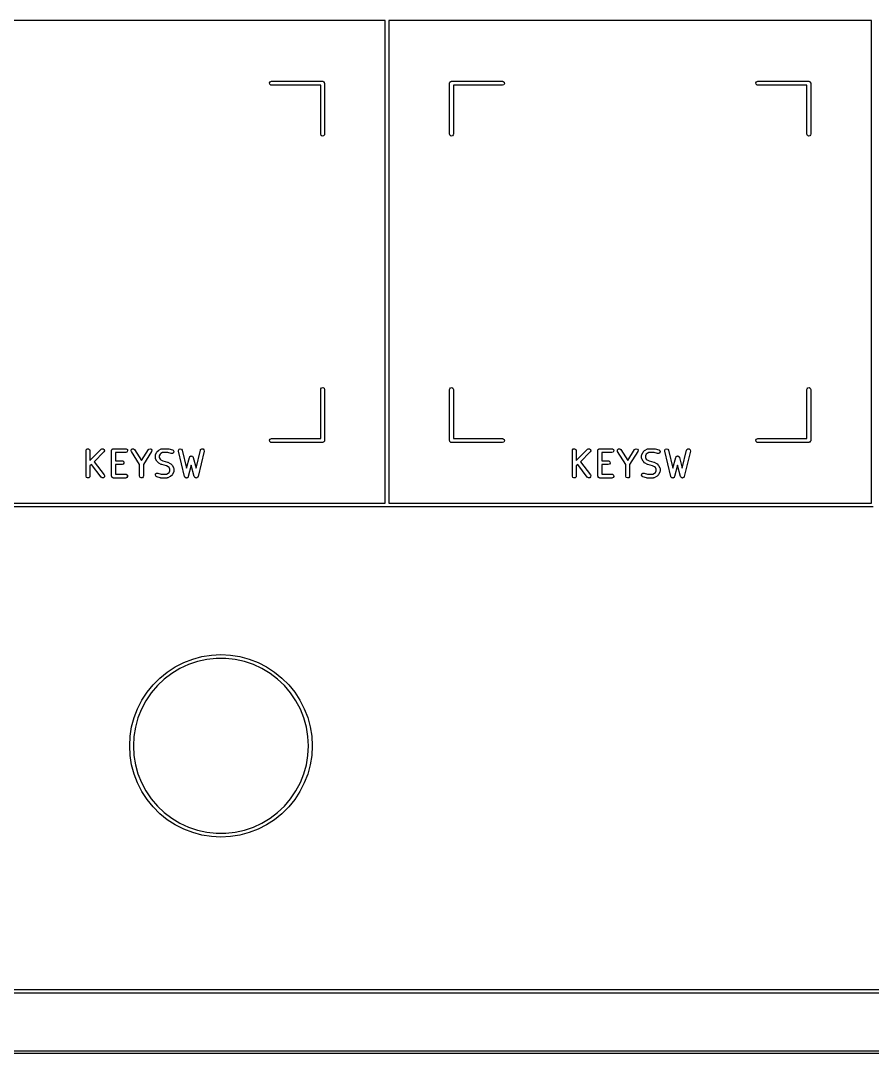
# Model space of a CAD drawing. Extents: x 382 to 810, y -162 to 0.
# Drawn here: x 605.56 to 638.93, y -161.91 to -121.45 of the extents above; entities that cross this region are included whole.
import ezdxf

# ---------------------------------------------------------------- set-up
doc = ezdxf.new("R2010")
doc.units = 0
doc.layers.add('BLACK', color=7, linetype='CONTINUOUS')

msp = doc.modelspace()

# ---------------------------------------------------------------- linework, layer by layer
at = {"layer": 'BLACK', "linetype": 'CONTINUOUS'}
for p, q in [((610.393, -121.449), (600.943, -121.449)), ((619.843, -121.449), (610.393, -121.449)), ((619.843, -140.349), (619.843, -121.449)), ((619.993, -121.449), (619.993, -140.349)), ((629.443, -121.449), (619.993, -121.449)), ((638.893, -121.449), (629.443, -121.449)), ((638.893, -140.349), (638.893, -121.449)), ((615.319, -123.886), (615.345, -123.842)), ((615.328, -123.937), (615.319, -123.886)), ((615.367, -123.97), (615.328, -123.937)), ((615.345, -123.842), (615.393, -123.824)), ((615.393, -123.974), (615.367, -123.97)), ((615.393, -123.824), (617.393, -123.824)), ((617.318, -123.974), (615.393, -123.974)), ((617.318, -125.899), (617.318, -123.974)), ((617.393, -123.824), (617.403, -123.826)), ((617.403, -123.826), (617.406, -123.826)), ((617.406, -123.826), (617.409, -123.827)), ((617.409, -123.827), (617.419, -123.829)), ((617.419, -123.829), (617.434, -123.842)), ((617.434, -123.842), (617.45, -123.851)), ((617.45, -123.851), (617.453, -123.858)), ((617.453, -123.858), (617.458, -123.862)), ((617.458, -123.862), (617.461, -123.881)), ((617.461, -123.881), (617.468, -123.899)), ((617.468, -123.899), (617.468, -125.899)), ((622.368, -123.899), (622.37, -123.89)), ((622.368, -125.899), (622.368, -123.899)), ((622.369, -123.886), (622.371, -123.884)), ((622.37, -123.89), (622.369, -123.886)), ((622.371, -123.884), (622.373, -123.874)), ((622.373, -123.874), (622.385, -123.859)), ((622.385, -123.859), (622.395, -123.842)), ((622.395, -123.842), (622.401, -123.84)), ((622.401, -123.84), (622.405, -123.835)), ((622.405, -123.835), (622.425, -123.831)), ((622.425, -123.831), (622.443, -123.824)), ((622.443, -123.824), (624.443, -123.824)), ((624.443, -123.974), (622.518, -123.974)), ((622.518, -123.974), (622.518, -125.899)), ((624.443, -123.824), (624.469, -123.829)), ((624.491, -123.957), (624.443, -123.974)), ((624.469, -123.829), (624.508, -123.862)), ((624.517, -123.913), (624.491, -123.957)), ((624.508, -123.862), (624.517, -123.913)), ((634.369, -123.886), (634.395, -123.842)), ((634.378, -123.937), (634.369, -123.886)), ((634.417, -123.97), (634.378, -123.937)), ((634.395, -123.842), (634.443, -123.824)), ((634.443, -123.974), (634.417, -123.97)), ((634.443, -123.824), (636.443, -123.824)), ((636.368, -123.974), (634.443, -123.974)), ((636.368, -125.899), (636.368, -123.974)), ((636.443, -123.824), (636.453, -123.826)), ((636.453, -123.826), (636.456, -123.826)), ((636.456, -123.826), (636.459, -123.827)), ((636.459, -123.827), (636.469, -123.829)), ((636.469, -123.829), (636.484, -123.842)), ((636.484, -123.842), (636.5, -123.851)), ((636.5, -123.851), (636.503, -123.858)), ((636.503, -123.858), (636.508, -123.862)), ((636.508, -123.862), (636.511, -123.881)), ((636.511, -123.881), (636.518, -123.899)), ((636.518, -123.899), (636.518, -125.899)), ((617.336, -125.948), (617.318, -125.899)), ((617.38, -125.973), (617.336, -125.948)), ((617.43, -125.964), (617.38, -125.973)), ((617.463, -125.925), (617.43, -125.964)), ((617.468, -125.899), (617.463, -125.925)), ((622.386, -125.948), (622.368, -125.899)), ((622.43, -125.973), (622.386, -125.948)), ((622.48, -125.964), (622.43, -125.973)), ((622.513, -125.925), (622.48, -125.964)), ((622.518, -125.899), (622.513, -125.925)), ((636.386, -125.948), (636.368, -125.899)), ((636.43, -125.973), (636.386, -125.948)), ((636.48, -125.964), (636.43, -125.973)), ((636.513, -125.925), (636.48, -125.964)), ((636.518, -125.899), (636.513, -125.925)), ((617.318, -135.899), (617.323, -135.874)), ((617.318, -137.824), (617.318, -135.899)), ((617.323, -135.874), (617.355, -135.835)), ((617.355, -135.835), (617.406, -135.826)), ((617.406, -135.826), (617.45, -135.851)), ((617.45, -135.851), (617.468, -135.899)), ((617.468, -135.899), (617.468, -137.899)), ((622.368, -135.899), (622.373, -135.874)), ((622.368, -137.899), (622.368, -135.899)), ((622.373, -135.874), (622.405, -135.835)), ((622.405, -135.835), (622.456, -135.826)), ((622.456, -135.826), (622.5, -135.851)), ((622.5, -135.851), (622.518, -135.899)), ((622.518, -135.899), (622.518, -137.824)), ((636.368, -135.899), (636.373, -135.874)), ((636.368, -137.824), (636.368, -135.899)), ((636.373, -135.874), (636.405, -135.835)), ((636.405, -135.835), (636.456, -135.826)), ((636.456, -135.826), (636.5, -135.851)), ((636.5, -135.851), (636.518, -135.899)), ((636.518, -135.899), (636.518, -137.899)), ((615.319, -137.886), (615.345, -137.842)), ((615.328, -137.937), (615.319, -137.886)), ((615.367, -137.97), (615.328, -137.937)), ((615.345, -137.842), (615.393, -137.824)), ((615.393, -137.824), (617.318, -137.824)), ((617.441, -137.957), (617.435, -137.959)), ((617.451, -137.94), (617.441, -137.957)), ((617.463, -137.925), (617.451, -137.94)), ((617.465, -137.915), (617.463, -137.925)), ((617.467, -137.913), (617.465, -137.915)), ((617.468, -137.899), (617.466, -137.909)), ((617.466, -137.909), (617.467, -137.913)), ((622.375, -137.918), (622.368, -137.899)), ((622.378, -137.937), (622.375, -137.918)), ((622.383, -137.941), (622.378, -137.937)), ((622.386, -137.948), (622.383, -137.941)), ((622.402, -137.957), (622.386, -137.948)), ((622.417, -137.97), (622.402, -137.957)), ((622.518, -137.824), (624.443, -137.824)), ((624.443, -137.824), (624.469, -137.829)), ((624.491, -137.957), (624.443, -137.974)), ((624.469, -137.829), (624.508, -137.862)), ((624.517, -137.913), (624.491, -137.957)), ((624.508, -137.862), (624.517, -137.913)), ((634.369, -137.886), (634.395, -137.842)), ((634.378, -137.937), (634.369, -137.886)), ((634.417, -137.97), (634.378, -137.937)), ((634.395, -137.842), (634.443, -137.824)), ((634.443, -137.824), (636.368, -137.824)), ((636.491, -137.957), (636.485, -137.959)), ((636.501, -137.94), (636.491, -137.957)), ((636.513, -137.925), (636.501, -137.94)), ((636.515, -137.915), (636.513, -137.925)), ((636.517, -137.913), (636.515, -137.915)), ((636.518, -137.899), (636.516, -137.909)), ((636.516, -137.909), (636.517, -137.913)), ((608.128, -138.292), (608.132, -138.266)), ((608.128, -139.292), (608.128, -138.292)), ((608.132, -138.266), (608.165, -138.227)), ((608.165, -138.227), (608.216, -138.218)), ((608.216, -138.218), (608.26, -138.244)), ((608.26, -138.244), (608.278, -138.292)), ((608.278, -138.682), (608.721, -138.239)), ((608.278, -138.292), (608.278, -138.682)), ((608.827, -138.345), (608.444, -138.727)), ((608.721, -138.239), (608.742, -138.224)), ((608.742, -138.224), (608.793, -138.219)), ((608.793, -138.219), (608.835, -138.249)), ((608.849, -138.298), (608.827, -138.345)), ((608.835, -138.249), (608.849, -138.298)), ((609.128, -138.292), (609.129, -138.282)), ((609.128, -139.292), (609.128, -138.292)), ((609.129, -138.279), (609.13, -138.276)), ((609.129, -138.282), (609.129, -138.279)), ((609.13, -138.276), (609.132, -138.266)), ((609.132, -138.266), (609.145, -138.251)), ((609.145, -138.251), (609.154, -138.234)), ((609.154, -138.234), (609.161, -138.232)), ((609.161, -138.232), (609.165, -138.227)), ((609.165, -138.227), (609.184, -138.223)), ((609.184, -138.223), (609.203, -138.217)), ((609.203, -138.217), (609.679, -138.217)), ((609.679, -138.217), (609.704, -138.221)), ((609.727, -138.349), (609.679, -138.367)), ((609.704, -138.221), (609.744, -138.254)), ((609.753, -138.305), (609.727, -138.349)), ((609.744, -138.254), (609.753, -138.305)), ((609.891, -138.308), (609.898, -138.257)), ((609.901, -138.332), (609.891, -138.308)), ((609.898, -138.257), (609.936, -138.223)), ((610.223, -138.837), (609.901, -138.332)), ((609.936, -138.223), (609.987, -138.22)), ((609.987, -138.22), (610.028, -138.252)), ((610.028, -138.252), (610.298, -138.676)), ((610.298, -138.676), (610.568, -138.252)), ((610.694, -138.332), (610.373, -138.837)), ((610.568, -138.252), (610.585, -138.232)), ((610.585, -138.232), (610.634, -138.217)), ((610.634, -138.217), (610.682, -138.236)), ((610.682, -138.236), (610.705, -138.282)), ((610.705, -138.282), (610.694, -138.332)), ((610.85, -138.449), (610.897, -138.354)), ((610.897, -138.354), (610.911, -138.335)), ((610.911, -138.334), (610.959, -138.286)), ((610.911, -138.335), (610.911, -138.334)), ((610.959, -138.286), (610.977, -138.274)), ((610.977, -138.274), (610.978, -138.272)), ((610.978, -138.272), (611.074, -138.225)), ((611.074, -138.225), (611.099, -138.217)), ((611.099, -138.217), (611.103, -138.218)), ((611.103, -138.218), (611.107, -138.217)), ((611.107, -138.217), (611.345, -138.217)), ((611.345, -138.217), (611.367, -138.221)), ((611.367, -138.221), (611.369, -138.221)), ((611.369, -138.221), (611.512, -138.268)), ((611.512, -138.268), (611.535, -138.281)), ((611.535, -138.281), (611.562, -138.324)), ((611.562, -138.324), (611.554, -138.375)), ((611.747, -138.283), (611.77, -138.237)), ((611.749, -138.309), (611.747, -138.283)), ((611.987, -139.309), (611.749, -138.309)), ((611.77, -138.237), (611.817, -138.217)), ((611.817, -138.217), (611.866, -138.232)), ((611.866, -138.232), (611.895, -138.274)), ((611.895, -138.274), (612.064, -138.985)), ((612.436, -138.985), (612.606, -138.274)), ((612.752, -138.309), (612.514, -139.309)), ((612.606, -138.274), (612.616, -138.251)), ((612.616, -138.251), (612.657, -138.22)), ((612.657, -138.22), (612.708, -138.223)), ((612.708, -138.223), (612.746, -138.258)), ((612.746, -138.258), (612.752, -138.309)), ((615.393, -137.974), (615.367, -137.97)), ((617.393, -137.974), (615.393, -137.974)), ((617.411, -137.968), (617.393, -137.974)), ((617.43, -137.964), (617.411, -137.968)), ((617.435, -137.959), (617.43, -137.964)), ((622.427, -137.972), (622.417, -137.97)), ((622.43, -137.973), (622.427, -137.972)), ((622.433, -137.973), (622.43, -137.973)), ((622.443, -137.974), (622.433, -137.973)), ((624.443, -137.974), (622.443, -137.974)), ((627.178, -138.292), (627.182, -138.266)), ((627.178, -139.292), (627.178, -138.292)), ((627.182, -138.266), (627.215, -138.227)), ((627.215, -138.227), (627.266, -138.218)), ((627.266, -138.218), (627.31, -138.244)), ((627.31, -138.244), (627.328, -138.292)), ((627.328, -138.682), (627.771, -138.239)), ((627.328, -138.292), (627.328, -138.682)), ((627.877, -138.345), (627.494, -138.727)), ((627.771, -138.239), (627.792, -138.224)), ((627.792, -138.224), (627.843, -138.219)), ((627.843, -138.219), (627.885, -138.249)), ((627.899, -138.298), (627.877, -138.345)), ((627.885, -138.249), (627.899, -138.298)), ((628.178, -138.292), (628.179, -138.282)), ((628.178, -139.292), (628.178, -138.292)), ((628.179, -138.279), (628.18, -138.276)), ((628.179, -138.282), (628.179, -138.279)), ((628.18, -138.276), (628.182, -138.266)), ((628.182, -138.266), (628.195, -138.251)), ((628.195, -138.251), (628.204, -138.234)), ((628.204, -138.234), (628.211, -138.232)), ((628.211, -138.232), (628.215, -138.227)), ((628.215, -138.227), (628.234, -138.223)), ((628.234, -138.223), (628.253, -138.217)), ((628.253, -138.217), (628.729, -138.217)), ((628.729, -138.217), (628.754, -138.221)), ((628.777, -138.349), (628.729, -138.367)), ((628.754, -138.221), (628.794, -138.254)), ((628.803, -138.305), (628.777, -138.349)), ((628.794, -138.254), (628.803, -138.305)), ((628.941, -138.308), (628.948, -138.257)), ((628.951, -138.332), (628.941, -138.308)), ((628.948, -138.257), (628.986, -138.223)), ((629.273, -138.837), (628.951, -138.332)), ((628.986, -138.223), (629.037, -138.22)), ((629.037, -138.22), (629.078, -138.252)), ((629.078, -138.252), (629.348, -138.676)), ((629.348, -138.676), (629.618, -138.252)), ((629.744, -138.332), (629.423, -138.837)), ((629.618, -138.252), (629.635, -138.232)), ((629.635, -138.232), (629.684, -138.217)), ((629.684, -138.217), (629.732, -138.236)), ((629.732, -138.236), (629.755, -138.282)), ((629.755, -138.282), (629.744, -138.332)), ((629.9, -138.449), (629.947, -138.354)), ((629.947, -138.354), (629.961, -138.335)), ((629.961, -138.334), (630.009, -138.286)), ((629.961, -138.335), (629.961, -138.334)), ((630.009, -138.286), (630.027, -138.274)), ((630.027, -138.274), (630.029, -138.272)), ((630.029, -138.272), (630.124, -138.225)), ((630.124, -138.225), (630.149, -138.217)), ((630.149, -138.217), (630.153, -138.218)), ((630.153, -138.218), (630.157, -138.217)), ((630.157, -138.217), (630.395, -138.217)), ((630.395, -138.217), (630.417, -138.221)), ((630.417, -138.221), (630.419, -138.221)), ((630.419, -138.221), (630.562, -138.268)), ((630.562, -138.268), (630.585, -138.281)), ((630.585, -138.281), (630.612, -138.324)), ((630.612, -138.324), (630.604, -138.375)), ((630.797, -138.283), (630.82, -138.237)), ((630.799, -138.309), (630.797, -138.283)), ((631.037, -139.309), (630.799, -138.309)), ((630.82, -138.237), (630.867, -138.217)), ((630.867, -138.217), (630.916, -138.232)), ((630.916, -138.232), (630.945, -138.274)), ((630.945, -138.274), (631.114, -138.985)), ((631.486, -138.985), (631.656, -138.274)), ((631.802, -138.309), (631.564, -139.309)), ((631.656, -138.274), (631.666, -138.251)), ((631.666, -138.251), (631.707, -138.22)), ((631.707, -138.22), (631.758, -138.223)), ((631.758, -138.223), (631.796, -138.258)), ((631.796, -138.258), (631.802, -138.309)), ((634.443, -137.974), (634.417, -137.97)), ((636.443, -137.974), (634.443, -137.974)), ((636.461, -137.968), (636.443, -137.974)), ((636.48, -137.964), (636.461, -137.968)), ((636.485, -137.959), (636.48, -137.964)), ((608.444, -138.727), (608.834, -139.247)), ((609.679, -138.367), (609.278, -138.367)), ((609.278, -138.367), (609.278, -138.693)), ((609.278, -138.693), (609.536, -138.693)), ((609.536, -138.693), (609.562, -138.698)), ((609.562, -138.698), (609.601, -138.73)), ((609.601, -138.73), (609.61, -138.781)), ((610.842, -138.482), (610.846, -138.457)), ((610.842, -138.578), (610.842, -138.482)), ((610.843, -138.582), (610.842, -138.578)), ((610.842, -138.586), (610.843, -138.582)), ((610.85, -138.611), (610.842, -138.586)), ((610.846, -138.457), (610.849, -138.453)), ((610.849, -138.453), (610.85, -138.449)), ((610.897, -138.706), (610.85, -138.611)), ((610.899, -138.707), (610.897, -138.706)), ((610.911, -138.726), (610.899, -138.707)), ((610.959, -138.773), (610.911, -138.726)), ((611.026, -138.431), (610.992, -138.5)), ((610.992, -138.5), (610.992, -138.56)), ((610.992, -138.56), (611.026, -138.628)), ((611.056, -138.401), (611.026, -138.431)), ((611.026, -138.628), (611.056, -138.659)), ((611.125, -138.367), (611.056, -138.401)), ((611.056, -138.659), (611.133, -138.697)), ((611.333, -138.367), (611.125, -138.367)), ((611.133, -138.697), (611.316, -138.743)), ((611.316, -138.743), (611.328, -138.748)), ((611.328, -138.748), (611.331, -138.749)), ((611.331, -138.749), (611.427, -138.796)), ((611.465, -138.411), (611.333, -138.367)), ((611.516, -138.409), (611.465, -138.411)), ((611.554, -138.375), (611.516, -138.409)), ((612.064, -138.985), (612.178, -138.558)), ((612.178, -138.558), (612.189, -138.535)), ((612.189, -138.535), (612.194, -138.531)), ((612.194, -138.531), (612.197, -138.524)), ((612.197, -138.524), (612.215, -138.516)), ((612.215, -138.516), (612.231, -138.505)), ((612.231, -138.505), (612.237, -138.506)), ((612.237, -138.506), (612.244, -138.503)), ((612.244, -138.503), (612.262, -138.508)), ((612.262, -138.508), (612.282, -138.51)), ((612.282, -138.51), (612.287, -138.514)), ((612.287, -138.514), (612.293, -138.516)), ((612.293, -138.516), (612.304, -138.532)), ((612.304, -138.532), (612.318, -138.546)), ((612.318, -138.546), (612.319, -138.553)), ((612.319, -138.553), (612.323, -138.558)), ((612.323, -138.558), (612.436, -138.985)), ((627.494, -138.727), (627.884, -139.247)), ((628.729, -138.367), (628.328, -138.367)), ((628.328, -138.367), (628.328, -138.693)), ((628.328, -138.693), (628.586, -138.693)), ((628.586, -138.693), (628.612, -138.698)), ((628.612, -138.698), (628.651, -138.73)), ((628.651, -138.73), (628.66, -138.781)), ((629.892, -138.482), (629.896, -138.457)), ((629.892, -138.578), (629.892, -138.482)), ((629.893, -138.582), (629.892, -138.578)), ((629.892, -138.586), (629.893, -138.582)), ((629.9, -138.611), (629.892, -138.586)), ((629.896, -138.457), (629.899, -138.453)), ((629.899, -138.453), (629.9, -138.449)), ((629.947, -138.706), (629.9, -138.611)), ((629.949, -138.707), (629.947, -138.706)), ((629.961, -138.726), (629.949, -138.707)), ((630.009, -138.773), (629.961, -138.726)), ((630.076, -138.431), (630.042, -138.5)), ((630.042, -138.5), (630.042, -138.56)), ((630.042, -138.56), (630.076, -138.628)), ((630.106, -138.401), (630.076, -138.431)), ((630.076, -138.628), (630.106, -138.659)), ((630.175, -138.367), (630.106, -138.401)), ((630.106, -138.659), (630.183, -138.697)), ((630.383, -138.367), (630.175, -138.367)), ((630.183, -138.697), (630.366, -138.743)), ((630.366, -138.743), (630.378, -138.748)), ((630.378, -138.748), (630.381, -138.749)), ((630.381, -138.749), (630.477, -138.796)), ((630.515, -138.411), (630.383, -138.367)), ((630.566, -138.409), (630.515, -138.411)), ((630.604, -138.375), (630.566, -138.409)), ((631.114, -138.985), (631.228, -138.558)), ((631.228, -138.558), (631.239, -138.535)), ((631.239, -138.535), (631.244, -138.531)), ((631.244, -138.531), (631.247, -138.524)), ((631.247, -138.524), (631.265, -138.516)), ((631.265, -138.516), (631.281, -138.505)), ((631.281, -138.505), (631.287, -138.506)), ((631.287, -138.506), (631.294, -138.503)), ((631.294, -138.503), (631.312, -138.508)), ((631.312, -138.508), (631.332, -138.51)), ((631.332, -138.51), (631.337, -138.514)), ((631.337, -138.514), (631.343, -138.516)), ((631.343, -138.516), (631.354, -138.532)), ((631.354, -138.532), (631.368, -138.546)), ((631.368, -138.546), (631.369, -138.553)), ((631.369, -138.553), (631.373, -138.558)), ((631.373, -138.558), (631.486, -138.985)), ((608.337, -138.835), (608.278, -138.894)), ((608.278, -138.894), (608.278, -139.292)), ((608.714, -139.337), (608.337, -138.835)), ((609.536, -138.843), (609.278, -138.843)), ((609.278, -138.843), (609.278, -139.217)), ((609.584, -138.825), (609.536, -138.843)), ((609.61, -138.781), (609.584, -138.825)), ((610.223, -139.292), (610.223, -138.837)), ((610.373, -138.837), (610.373, -139.292)), ((610.96, -138.774), (610.959, -138.773)), ((610.978, -138.787), (610.96, -138.774)), ((611.074, -138.835), (610.978, -138.787)), ((611.077, -138.835), (611.074, -138.835)), ((611.089, -138.841), (611.077, -138.835)), ((611.272, -138.886), (611.089, -138.841)), ((611.349, -138.925), (611.272, -138.886)), ((611.379, -138.955), (611.349, -138.925)), ((611.349, -139.183), (611.379, -139.152)), ((611.413, -139.024), (611.379, -138.955)), ((611.379, -139.152), (611.413, -139.084)), ((611.413, -139.084), (611.413, -139.024)), ((611.427, -138.796), (611.445, -138.81)), ((611.445, -138.81), (611.446, -138.81)), ((611.446, -138.81), (611.494, -138.858)), ((611.494, -138.858), (611.507, -138.876)), ((611.507, -138.876), (611.508, -138.877)), ((611.508, -138.877), (611.555, -138.973)), ((611.555, -139.135), (611.508, -139.23)), ((611.555, -138.973), (611.563, -138.998)), ((611.556, -139.13), (611.555, -139.135)), ((611.559, -139.127), (611.556, -139.13)), ((611.563, -139.101), (611.559, -139.127)), ((611.563, -138.998), (611.562, -139.002)), ((611.562, -139.002), (611.563, -139.006)), ((611.563, -139.006), (611.563, -139.101)), ((612.25, -138.869), (612.132, -139.311)), ((612.368, -139.311), (612.25, -138.869)), ((627.387, -138.835), (627.328, -138.894)), ((627.328, -138.894), (627.328, -139.292)), ((627.764, -139.337), (627.387, -138.835)), ((628.586, -138.843), (628.328, -138.843)), ((628.328, -138.843), (628.328, -139.217)), ((628.634, -138.825), (628.586, -138.843)), ((628.66, -138.781), (628.634, -138.825)), ((629.273, -139.292), (629.273, -138.837)), ((629.423, -138.837), (629.423, -139.292)), ((630.01, -138.774), (630.009, -138.773)), ((630.029, -138.787), (630.01, -138.774)), ((630.124, -138.835), (630.029, -138.787)), ((630.127, -138.835), (630.124, -138.835)), ((630.139, -138.841), (630.127, -138.835)), ((630.322, -138.886), (630.139, -138.841)), ((630.399, -138.925), (630.322, -138.886)), ((630.429, -138.955), (630.399, -138.925)), ((630.399, -139.183), (630.429, -139.152)), ((630.463, -139.024), (630.429, -138.955)), ((630.429, -139.152), (630.463, -139.084)), ((630.463, -139.084), (630.463, -139.024)), ((630.477, -138.796), (630.495, -138.81)), ((630.495, -138.81), (630.496, -138.81)), ((630.496, -138.81), (630.544, -138.858)), ((630.544, -138.858), (630.557, -138.876)), ((630.557, -138.876), (630.558, -138.877)), ((630.558, -138.877), (630.605, -138.973)), ((630.605, -139.135), (630.558, -139.23)), ((630.605, -138.973), (630.613, -138.998)), ((630.606, -139.13), (630.605, -139.135)), ((630.609, -139.127), (630.606, -139.13)), ((630.613, -139.101), (630.609, -139.127)), ((630.613, -138.998), (630.612, -139.002)), ((630.612, -139.002), (630.613, -139.006)), ((630.613, -139.006), (630.613, -139.101)), ((631.3, -138.869), (631.182, -139.311)), ((631.418, -139.311), (631.3, -138.869)), ((608.145, -139.34), (608.128, -139.292)), ((608.189, -139.366), (608.145, -139.34)), ((608.24, -139.357), (608.189, -139.366)), ((608.273, -139.317), (608.24, -139.357)), ((608.278, -139.292), (608.273, -139.317)), ((608.757, -139.365), (608.714, -139.337)), ((608.808, -139.359), (608.757, -139.365)), ((608.843, -139.321), (608.808, -139.359)), ((608.834, -139.247), (608.846, -139.27)), ((608.846, -139.27), (608.843, -139.321)), ((609.134, -139.31), (609.128, -139.292)), ((609.138, -139.329), (609.134, -139.31)), ((609.143, -139.334), (609.138, -139.329)), ((609.145, -139.34), (609.143, -139.334)), ((609.162, -139.35), (609.145, -139.34)), ((609.177, -139.362), (609.162, -139.35)), ((609.187, -139.364), (609.177, -139.362)), ((609.189, -139.366), (609.187, -139.364)), ((609.193, -139.365), (609.189, -139.366)), ((609.203, -139.367), (609.193, -139.365)), ((609.679, -139.367), (609.203, -139.367)), ((609.278, -139.217), (609.679, -139.217)), ((609.679, -139.217), (609.704, -139.221)), ((609.727, -139.349), (609.679, -139.367)), ((609.704, -139.221), (609.744, -139.254)), ((609.753, -139.305), (609.727, -139.349)), ((609.744, -139.254), (609.753, -139.305)), ((610.24, -139.34), (610.223, -139.292)), ((610.285, -139.366), (610.24, -139.34)), ((610.335, -139.357), (610.285, -139.366)), ((610.368, -139.317), (610.335, -139.357)), ((610.373, -139.292), (610.368, -139.317)), ((610.843, -139.259), (610.851, -139.208)), ((610.87, -139.303), (610.843, -139.259)), ((610.851, -139.208), (610.889, -139.174)), ((610.893, -139.315), (610.87, -139.303)), ((610.889, -139.174), (610.941, -139.173)), ((611.036, -139.363), (610.893, -139.315)), ((610.941, -139.173), (611.072, -139.217)), ((611.038, -139.363), (611.036, -139.363)), ((611.06, -139.367), (611.038, -139.363)), ((611.298, -139.367), (611.06, -139.367)), ((611.072, -139.217), (611.28, -139.217)), ((611.28, -139.217), (611.349, -139.183)), ((611.302, -139.365), (611.298, -139.367)), ((611.306, -139.366), (611.302, -139.365)), ((611.331, -139.359), (611.306, -139.366)), ((611.427, -139.311), (611.331, -139.359)), ((611.428, -139.31), (611.427, -139.311)), ((611.446, -139.297), (611.428, -139.31)), ((611.494, -139.25), (611.446, -139.297)), ((611.508, -139.23), (611.494, -139.248)), ((611.494, -139.248), (611.494, -139.25)), ((611.991, -139.316), (611.987, -139.309)), ((611.992, -139.324), (611.991, -139.316)), ((612.005, -139.337), (611.992, -139.324)), ((612.015, -139.352), (612.005, -139.337)), ((612.022, -139.354), (612.015, -139.352)), ((612.028, -139.36), (612.022, -139.354)), ((612.046, -139.361), (612.028, -139.36)), ((612.064, -139.367), (612.046, -139.361)), ((612.071, -139.364), (612.064, -139.367)), ((612.079, -139.364), (612.071, -139.364)), ((612.094, -139.354), (612.079, -139.364)), ((612.111, -139.346), (612.094, -139.354)), ((612.115, -139.339), (612.111, -139.346)), ((612.121, -139.335), (612.115, -139.339)), ((612.132, -139.311), (612.121, -139.335)), ((612.373, -139.318), (612.368, -139.311)), ((612.374, -139.325), (612.373, -139.318)), ((612.387, -139.338), (612.374, -139.325)), ((612.398, -139.353), (612.387, -139.338)), ((612.405, -139.355), (612.398, -139.353)), ((612.411, -139.361), (612.405, -139.355)), ((612.429, -139.362), (612.411, -139.361)), ((612.447, -139.367), (612.429, -139.362)), ((612.454, -139.363), (612.447, -139.367)), ((612.462, -139.364), (612.454, -139.363)), ((612.477, -139.353), (612.462, -139.364)), ((612.494, -139.345), (612.477, -139.353)), ((612.497, -139.338), (612.494, -139.345)), ((612.503, -139.333), (612.497, -139.338)), ((612.514, -139.309), (612.503, -139.333)), ((627.195, -139.34), (627.178, -139.292)), ((627.239, -139.366), (627.195, -139.34)), ((627.29, -139.357), (627.239, -139.366)), ((627.323, -139.317), (627.29, -139.357)), ((627.328, -139.292), (627.323, -139.317)), ((627.807, -139.365), (627.764, -139.337)), ((627.858, -139.359), (627.807, -139.365)), ((627.893, -139.321), (627.858, -139.359)), ((627.884, -139.247), (627.896, -139.27)), ((627.896, -139.27), (627.893, -139.321)), ((628.184, -139.31), (628.178, -139.292)), ((628.188, -139.329), (628.184, -139.31)), ((628.193, -139.334), (628.188, -139.329)), ((628.195, -139.34), (628.193, -139.334)), ((628.212, -139.35), (628.195, -139.34)), ((628.227, -139.362), (628.212, -139.35)), ((628.237, -139.364), (628.227, -139.362)), ((628.239, -139.366), (628.237, -139.364)), ((628.243, -139.365), (628.239, -139.366)), ((628.253, -139.367), (628.243, -139.365)), ((628.729, -139.367), (628.253, -139.367)), ((628.328, -139.217), (628.729, -139.217)), ((628.729, -139.217), (628.754, -139.221)), ((628.777, -139.349), (628.729, -139.367)), ((628.754, -139.221), (628.794, -139.254)), ((628.803, -139.305), (628.777, -139.349)), ((628.794, -139.254), (628.803, -139.305)), ((629.29, -139.34), (629.273, -139.292)), ((629.335, -139.366), (629.29, -139.34)), ((629.385, -139.357), (629.335, -139.366)), ((629.418, -139.317), (629.385, -139.357)), ((629.423, -139.292), (629.418, -139.317)), ((629.893, -139.259), (629.901, -139.208)), ((629.92, -139.303), (629.893, -139.259)), ((629.901, -139.208), (629.939, -139.174)), ((629.943, -139.315), (629.92, -139.303)), ((629.939, -139.174), (629.991, -139.173)), ((630.086, -139.363), (629.943, -139.315)), ((629.991, -139.173), (630.122, -139.217)), ((630.088, -139.363), (630.086, -139.363)), ((630.11, -139.367), (630.088, -139.363)), ((630.348, -139.367), (630.11, -139.367)), ((630.122, -139.217), (630.33, -139.217)), ((630.33, -139.217), (630.399, -139.183)), ((630.352, -139.365), (630.348, -139.367)), ((630.356, -139.366), (630.352, -139.365)), ((630.381, -139.359), (630.356, -139.366)), ((630.477, -139.311), (630.381, -139.359)), ((630.478, -139.31), (630.477, -139.311)), ((630.496, -139.297), (630.478, -139.31)), ((630.544, -139.25), (630.496, -139.297)), ((630.558, -139.23), (630.544, -139.248)), ((630.544, -139.248), (630.544, -139.25)), ((631.041, -139.316), (631.037, -139.309)), ((631.042, -139.324), (631.041, -139.316)), ((631.055, -139.337), (631.042, -139.324)), ((631.065, -139.352), (631.055, -139.337)), ((631.072, -139.354), (631.065, -139.352)), ((631.078, -139.36), (631.072, -139.354)), ((631.096, -139.361), (631.078, -139.36)), ((631.114, -139.367), (631.096, -139.361)), ((631.121, -139.364), (631.114, -139.367)), ((631.129, -139.364), (631.121, -139.364)), ((631.144, -139.354), (631.129, -139.364)), ((631.161, -139.346), (631.144, -139.354)), ((631.165, -139.339), (631.161, -139.346)), ((631.171, -139.335), (631.165, -139.339)), ((631.182, -139.311), (631.171, -139.335)), ((631.423, -139.318), (631.418, -139.311)), ((631.424, -139.325), (631.423, -139.318)), ((631.437, -139.338), (631.424, -139.325)), ((631.448, -139.353), (631.437, -139.338)), ((631.455, -139.355), (631.448, -139.353)), ((631.461, -139.361), (631.455, -139.355)), ((631.479, -139.362), (631.461, -139.361)), ((631.497, -139.367), (631.479, -139.362)), ((631.504, -139.363), (631.497, -139.367)), ((631.512, -139.364), (631.504, -139.363)), ((631.527, -139.353), (631.512, -139.364)), ((631.544, -139.345), (631.527, -139.353)), ((631.547, -139.338), (631.544, -139.345)), ((631.553, -139.333), (631.547, -139.338)), ((631.564, -139.309), (631.553, -139.333)), ((600.943, -140.349), (619.843, -140.349)), ((619.993, -140.349), (638.893, -140.349)), ((619.918, -140.499), (600.868, -140.499)), ((638.968, -140.499), (619.918, -140.499)), ((612.305, -146.46), (612.667, -146.363)), ((612.667, -146.363), (613.036, -146.305)), ((613.224, -146.435), (612.855, -146.475)), ((613.036, -146.305), (613.41, -146.285)), ((613.596, -146.435), (613.224, -146.435)), ((613.41, -146.285), (613.784, -146.305)), ((613.965, -146.475), (613.596, -146.435)), ((613.784, -146.305), (614.153, -146.363)), ((614.153, -146.363), (614.515, -146.46)), ((611.309, -146.968), (611.622, -146.764)), ((611.803, -146.83), (611.485, -147.021)), ((611.622, -146.764), (611.956, -146.594)), ((612.14, -146.674), (611.803, -146.83)), ((611.956, -146.594), (612.305, -146.46)), ((612.492, -146.555), (612.14, -146.674)), ((612.855, -146.475), (612.492, -146.555)), ((614.328, -146.555), (613.965, -146.475)), ((614.68, -146.674), (614.328, -146.555)), ((614.515, -146.46), (614.864, -146.594)), ((615.017, -146.83), (614.68, -146.674)), ((614.864, -146.594), (615.197, -146.764)), ((615.335, -147.021), (615.017, -146.83)), ((615.197, -146.764), (615.511, -146.968)), ((610.753, -147.468), (611.018, -147.203)), ((611.189, -147.246), (610.92, -147.501)), ((611.018, -147.203), (611.309, -146.968)), ((611.485, -147.021), (611.189, -147.246)), ((615.631, -147.246), (615.335, -147.021)), ((615.511, -146.968), (615.802, -147.203)), ((615.9, -147.501), (615.631, -147.246)), ((615.802, -147.203), (616.067, -147.468)), ((610.518, -147.759), (610.753, -147.468)), ((610.92, -147.501), (610.679, -147.784)), ((616.141, -147.784), (615.9, -147.501)), ((616.067, -147.468), (616.302, -147.759)), ((610.144, -148.406), (610.314, -148.072)), ((610.314, -148.072), (610.518, -147.759)), ((610.679, -147.784), (610.471, -148.092)), ((616.349, -148.092), (616.141, -147.784)), ((616.302, -147.759), (616.506, -148.072)), ((616.506, -148.072), (616.676, -148.406)), ((610.01, -148.755), (610.144, -148.406)), ((610.297, -148.42), (610.16, -148.765)), ((610.471, -148.092), (610.297, -148.42)), ((616.523, -148.42), (616.349, -148.092)), ((616.66, -148.765), (616.523, -148.42)), ((616.676, -148.406), (616.81, -148.755)), ((609.913, -149.117), (610.01, -148.755)), ((610.16, -148.765), (610.06, -149.123)), ((616.76, -149.123), (616.66, -148.765)), ((616.81, -148.755), (616.907, -149.117)), ((609.855, -149.486), (609.913, -149.117)), ((610.06, -149.123), (610, -149.489)), ((616.82, -149.489), (616.76, -149.123)), ((616.907, -149.117), (616.965, -149.486)), ((609.835, -149.86), (609.855, -149.486)), ((610, -149.489), (609.98, -149.86)), ((616.84, -149.86), (616.82, -149.489)), ((616.965, -149.486), (616.985, -149.86)), ((609.855, -150.234), (609.835, -149.86)), ((609.98, -149.86), (610, -150.231)), ((616.82, -150.231), (616.84, -149.86)), ((616.985, -149.86), (616.965, -150.234)), ((609.913, -150.603), (609.855, -150.234)), ((610, -150.231), (610.06, -150.597)), ((616.76, -150.597), (616.82, -150.231)), ((616.965, -150.234), (616.907, -150.603)), ((610.01, -150.965), (609.913, -150.603)), ((610.06, -150.597), (610.16, -150.955)), ((616.66, -150.955), (616.76, -150.597)), ((616.907, -150.603), (616.81, -150.965)), ((610.144, -151.314), (610.01, -150.965)), ((610.16, -150.955), (610.297, -151.3)), ((610.297, -151.3), (610.471, -151.628)), ((616.349, -151.628), (616.523, -151.3)), ((616.523, -151.3), (616.66, -150.955)), ((616.81, -150.965), (616.676, -151.314)), ((610.314, -151.647), (610.144, -151.314)), ((610.518, -151.961), (610.314, -151.647)), ((610.471, -151.628), (610.679, -151.936)), ((616.141, -151.936), (616.349, -151.628)), ((616.506, -151.647), (616.302, -151.961)), ((616.676, -151.314), (616.506, -151.647)), ((610.753, -152.252), (610.518, -151.961)), ((610.679, -151.936), (610.92, -152.219)), ((615.9, -152.219), (616.141, -151.936)), ((616.302, -151.961), (616.067, -152.252)), ((611.018, -152.517), (610.753, -152.252)), ((610.92, -152.219), (611.189, -152.474)), ((611.309, -152.752), (611.018, -152.517)), ((611.189, -152.474), (611.485, -152.699)), ((615.335, -152.699), (615.631, -152.474)), ((615.802, -152.517), (615.511, -152.752)), ((615.631, -152.474), (615.9, -152.219)), ((616.067, -152.252), (615.802, -152.517)), ((611.622, -152.956), (611.309, -152.752)), ((611.485, -152.699), (611.803, -152.89)), ((611.803, -152.89), (612.14, -153.046)), ((614.68, -153.046), (615.017, -152.89)), ((615.017, -152.89), (615.335, -152.699)), ((615.511, -152.752), (615.197, -152.956)), ((611.956, -153.126), (611.622, -152.956)), ((612.305, -153.26), (611.956, -153.126)), ((612.14, -153.046), (612.492, -153.165)), ((612.667, -153.357), (612.305, -153.26)), ((612.492, -153.165), (612.855, -153.245)), ((612.855, -153.245), (613.224, -153.285)), ((613.224, -153.285), (613.596, -153.285)), ((613.596, -153.285), (613.965, -153.245)), ((613.965, -153.245), (614.328, -153.165)), ((614.515, -153.26), (614.153, -153.357)), ((614.328, -153.165), (614.68, -153.046)), ((614.864, -153.126), (614.515, -153.26)), ((615.197, -152.956), (614.864, -153.126)), ((613.036, -153.415), (612.667, -153.357)), ((613.41, -153.435), (613.036, -153.415)), ((613.784, -153.415), (613.41, -153.435)), ((614.153, -153.357), (613.784, -153.415)), ((534.268, -159.399), (653.18, -159.399)), ((653.255, -159.549), (534.193, -159.549)), ((384.174, -161.806), (808.037, -161.806)), ((808.037, -161.906), (384.174, -161.906))]:
    msp.add_line(p, q, dxfattribs=at)

doc.saveas('drawing.dxf')
